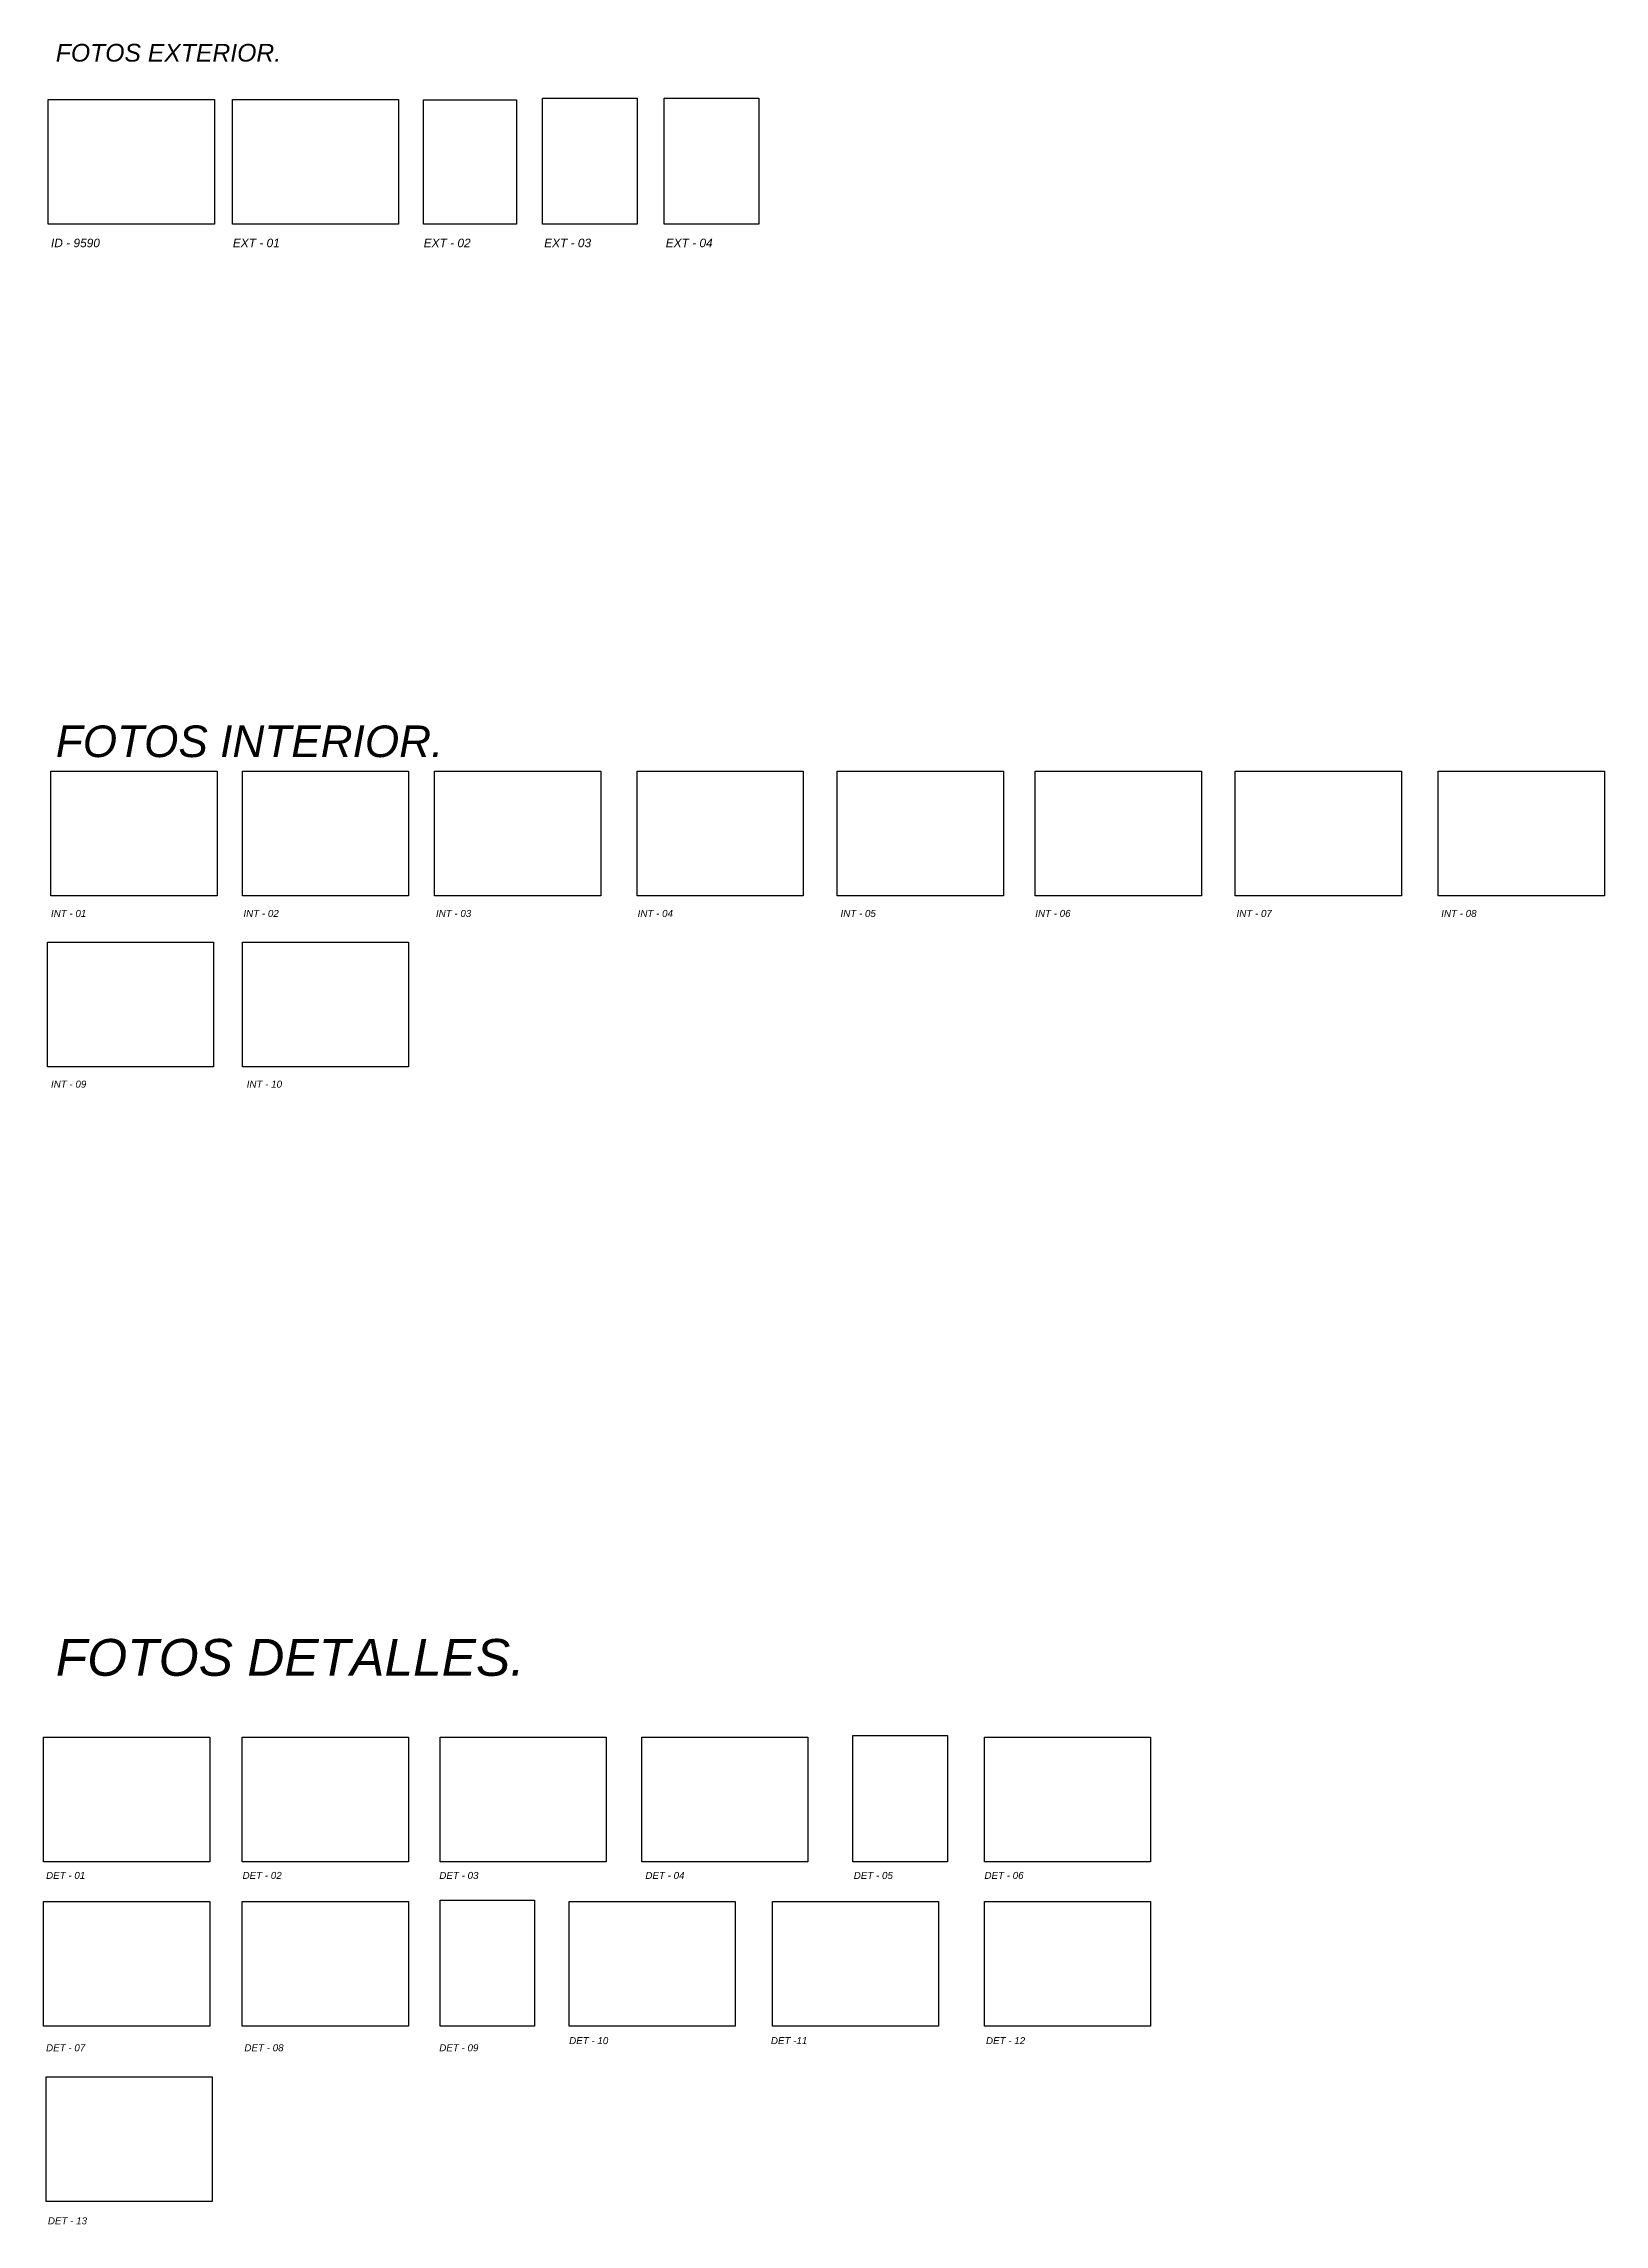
# Model space of a CAD drawing. Header units: millimetres. Extents: x 10930 to 21977, y 3784 to 7635.
# Drawn here: x 10929.71 to 10957.89, y 3793.49 to 3832.86 of the extents above; entities that cross this region are included whole.
import ezdxf

# ---------------------------------------------------------------- set-up
doc = ezdxf.new("R2010")
doc.units = ezdxf.units.MM
doc.layers.add('IMAGENES', color=191, linetype='Continuous')
doc.styles.get("Standard").update_dxf_attribs({"font": 'arial.ttf'})
picture_1 = doc.add_image_def('image1.jpg', size_in_pixel=(4032, 3024))
picture_2 = doc.add_image_def('image2.jpg', size_in_pixel=(4032, 3024))
picture_3 = doc.add_image_def('image3.jpg', size_in_pixel=(3024, 4032))
picture_4 = doc.add_image_def('image4.jpg', size_in_pixel=(3024, 4032))
picture_5 = doc.add_image_def('image5.jpg', size_in_pixel=(3024, 4032))
picture_6 = doc.add_image_def('image6.jpg', size_in_pixel=(4032, 3024))
picture_7 = doc.add_image_def('image7.jpg', size_in_pixel=(4032, 3024))
picture_8 = doc.add_image_def('image8.jpg', size_in_pixel=(4032, 3024))
picture_9 = doc.add_image_def('image9.jpg', size_in_pixel=(4032, 3024))
picture_10 = doc.add_image_def('image10.jpg', size_in_pixel=(4032, 3024))
picture_11 = doc.add_image_def('image11.jpg', size_in_pixel=(4032, 3024))
picture_12 = doc.add_image_def('image12.jpg', size_in_pixel=(4032, 3024))
picture_13 = doc.add_image_def('image13.jpg', size_in_pixel=(4032, 3024))
picture_14 = doc.add_image_def('image14.jpg', size_in_pixel=(4032, 3024))
picture_15 = doc.add_image_def('image15.jpg', size_in_pixel=(4032, 3024))
picture_16 = doc.add_image_def('image16.jpg', size_in_pixel=(4032, 3024))
picture_17 = doc.add_image_def('image17.jpg', size_in_pixel=(4032, 3024))
picture_18 = doc.add_image_def('image18.jpg', size_in_pixel=(4032, 3024))
picture_19 = doc.add_image_def('image19.jpg', size_in_pixel=(3024, 4032))
picture_20 = doc.add_image_def('image20.jpg', size_in_pixel=(4032, 3024))
picture_21 = doc.add_image_def('image21.jpg', size_in_pixel=(4032, 3024))
picture_22 = doc.add_image_def('image22.jpg', size_in_pixel=(4032, 3024))
picture_23 = doc.add_image_def('image23.jpg', size_in_pixel=(3024, 4032))
picture_24 = doc.add_image_def('image24.jpg', size_in_pixel=(4032, 3024))
picture_25 = doc.add_image_def('image25.jpg', size_in_pixel=(4032, 3024))
picture_26 = doc.add_image_def('image26.jpg', size_in_pixel=(4032, 3024))
picture_27 = doc.add_image_def('image27.jpg', size_in_pixel=(4032, 3024))

msp = doc.modelspace()

# ---------------------------------------------------------------- texts
at = {"layer": 'IMAGENES', "color": 7, "attachment_point": 1}
for s, width, insert, char_height in [('{\\fArial|b0|i1|c0|p34;\\C230;FOTOS EXTERIOR.}', 4.80782, (10929.931, 3832.851), 0.31966), ('{\\fArial|b0|i1|c0|p34;\\C230;ID - 9590}', 1.88202, (10929.844, 3829.335), 0.15383), ('{\\fArial|b0|i1|c0|p34;\\C230;EXT - 01}', 1.88202, (10933.128, 3829.335), 0.15383), ('{\\fArial|b0|i1|c0|p34;\\C230;EXT - 02}', 1.88202, (10936.574, 3829.335), 0.15383), ('{\\fArial|b0|i1|c0|p34;\\C230;EXT - 03}', 1.88202, (10938.749, 3829.335), 0.15383), ('{\\fArial|b0|i1|c0|p34;\\C230;EXT - 04}', 1.88202, (10940.944, 3829.335), 0.15383), ('{\\fArial|b0|i1|c0|p34;\\C230;FOTOS INTERIOR.}', 7.49328, (10929.931, 3820.548), 0.57071), ('{\\fArial|b0|i1|c0|p34;\\C230;INT - 01}', 1.88202, (10929.844, 3817.219), 0.12648), ('{\\fArial|b0|i1|c0|p34;\\C230;INT - 02}', 1.88202, (10933.319, 3817.219), 0.12648), ('{\\fArial|b0|i1|c0|p34;\\C230;INT - 03}', 1.88202, (10936.795, 3817.219), 0.12648), ('{\\fArial|b0|i1|c0|p34;\\C230;INT - 04}', 1.88202, (10940.437, 3817.219), 0.12648), ('{\\fArial|b0|i1|c0|p34;\\C230;INT - 05}', 1.88202, (10944.1, 3817.219), 0.12648), ('{\\fArial|b0|i1|c0|p34;\\C230;INT - 06}', 1.88202, (10947.616, 3817.219), 0.12648), ('{\\fArial|b0|i1|c0|p34;\\C230;INT - 07}', 1.88202, (10951.251, 3817.219), 0.12648), ('{\\fArial|b0|i1|c0|p34;\\C230;INT - 08}', 1.88202, (10954.947, 3817.219), 0.12648), ('{\\fArial|b0|i1|c0|p34;\\C230;INT - 09}', 1.88202, (10929.844, 3814.138), 0.12648), ('{\\fArial|b0|i1|c0|p34;\\C230;INT - 10}', 1.88202, (10933.378, 3814.138), 0.12648), ('{\\fArial|b0|i1|c0|p34;\\C230;FOTOS DETALLES.}', 10.33999, (10929.931, 3804.06), 0.66491), ('{\\fArial|b0|i1|c0|p34;\\C230;DET - 01}', 1.88202, (10929.756, 3799.855), 0.12648), ('{\\fArial|b0|i1|c0|p34;\\C230;DET - 02}', 1.88202, (10933.303, 3799.855), 0.12648), ('{\\fArial|b0|i1|c0|p34;\\C230;DET - 03}', 1.88202, (10936.856, 3799.855), 0.12648), ('{\\fArial|b0|i1|c0|p34;\\C230;DET - 04}', 1.88202, (10940.576, 3799.855), 0.12648), ('{\\fArial|b0|i1|c0|p34;\\C230;DET - 05}', 1.88202, (10944.339, 3799.855), 0.12648), ('{\\fArial|b0|i1|c0|p34;\\C230;DET - 06}', 1.88202, (10946.699, 3799.855), 0.12648), ('{\\fArial|b0|i1|c0|p34;\\C230;DET - 07}', 1.88202, (10929.756, 3796.744), 0.12648), ('{\\fArial|b0|i1|c0|p34;\\C230;DET - 08}', 1.88202, (10933.337, 3796.744), 0.12648), ('{\\fArial|b0|i1|c0|p34;\\C230;DET - 09}', 1.88202, (10936.855, 3796.744), 0.12648), ('{\\fArial|b0|i1|c0|p34;\\C230;DET - 10}', 1.88202, (10939.2, 3796.873), 0.12648), ('{\\fArial|b0|i1|c0|p34;\\C230;DET -11}', 1.88202, (10942.843, 3796.873), 0.12648), ('{\\fArial|b0|i1|c0|p34;\\C230;DET - 12}', 1.88202, (10946.727, 3796.873), 0.12648), ('{\\fArial|b0|i1|c0|p34;\\C230;DET - 13}', 1.88202, (10929.788, 3793.621), 0.12648)]:
    msp.add_mtext_dynamic_manual_height_columns(s, width=width, gutter_width=12.5, heights=[0], dxfattribs=dict(at, insert=insert, char_height=char_height))

# ---------------------------------------------------------------- pictures from other files: only their frames are drawn
at = {"layer": 'IMAGENES', "color": 255}
image = msp.add_image(picture_1, insert=(10929.795, 3829.595), size_in_units=(3, 2.25), dxfattribs=at)
image.dxf.flags = 7
image = msp.add_image(picture_2, insert=(10933.121, 3829.595), size_in_units=(3, 2.25), dxfattribs=at)
image.dxf.flags = 7
image = msp.add_image(picture_3, insert=(10936.568, 3829.595), size_in_units=(1.683, 2.244), dxfattribs=at)
image.dxf.flags = 7
image = msp.add_image(picture_4, insert=(10938.72, 3829.595), size_in_units=(1.707, 2.276), dxfattribs=at)
image.dxf.flags = 7
image = msp.add_image(picture_5, insert=(10940.916, 3829.595), size_in_units=(1.707, 2.276), dxfattribs=at)
image.dxf.flags = 7
image = msp.add_image(picture_6, insert=(10929.844, 3817.472), size_in_units=(3, 2.25), dxfattribs=at)
image.dxf.flags = 7
image = msp.add_image(picture_7, insert=(10933.3, 3817.472), size_in_units=(3, 2.25), dxfattribs=at)
image.dxf.flags = 7
image = msp.add_image(picture_8, insert=(10936.772, 3817.472), size_in_units=(3, 2.25), dxfattribs=at)
image.dxf.flags = 7
image = msp.add_image(picture_9, insert=(10940.426, 3817.472), size_in_units=(3, 2.25), dxfattribs=at)
image.dxf.flags = 7
image = msp.add_image(picture_10, insert=(10944.041, 3817.472), size_in_units=(3, 2.25), dxfattribs=at)
image.dxf.flags = 7
image = msp.add_image(picture_11, insert=(10947.617, 3817.472), size_in_units=(3, 2.25), dxfattribs=at)
image.dxf.flags = 7
image = msp.add_image(picture_12, insert=(10951.228, 3817.472), size_in_units=(3, 2.25), dxfattribs=at)
image.dxf.flags = 7
image = msp.add_image(picture_13, insert=(10954.893, 3817.472), size_in_units=(3, 2.25), dxfattribs=at)
image.dxf.flags = 7
image = msp.add_image(picture_14, insert=(10929.779, 3814.386), size_in_units=(3, 2.25), dxfattribs=at)
image.dxf.flags = 7
image = msp.add_image(picture_15, insert=(10933.3, 3814.386), size_in_units=(3, 2.25), dxfattribs=at)
image.dxf.flags = 7
image = msp.add_image(picture_2, insert=(10929.711, 3800.04), size_in_units=(3, 2.25), dxfattribs=at)
image.dxf.flags = 7
image = msp.add_image(picture_16, insert=(10933.298, 3800.04), size_in_units=(3, 2.25), dxfattribs=at)
image.dxf.flags = 7
image = msp.add_image(picture_17, insert=(10936.869, 3800.04), size_in_units=(3, 2.25), dxfattribs=at)
image.dxf.flags = 7
image = msp.add_image(picture_18, insert=(10940.51, 3800.04), size_in_units=(3, 2.25), dxfattribs=at)
image.dxf.flags = 7
image = msp.add_image(picture_19, insert=(10944.324, 3800.04), size_in_units=(1.707, 2.276), dxfattribs=at)
image.dxf.flags = 7
image = msp.add_image(picture_20, insert=(10946.699, 3800.04), size_in_units=(3, 2.25), dxfattribs=at)
image.dxf.flags = 7
image = msp.add_image(picture_21, insert=(10929.711, 3797.07), size_in_units=(3, 2.25), dxfattribs=at)
image.dxf.flags = 7
image = msp.add_image(picture_22, insert=(10933.298, 3797.07), size_in_units=(3, 2.25), dxfattribs=at)
image.dxf.flags = 7
image = msp.add_image(picture_23, insert=(10936.869, 3797.07), size_in_units=(1.707, 2.276), dxfattribs=at)
image.dxf.flags = 7
image = msp.add_image(picture_24, insert=(10939.198, 3797.069), size_in_units=(3, 2.25), dxfattribs=at)
image.dxf.flags = 7
image = msp.add_image(picture_25, insert=(10942.872, 3797.069), size_in_units=(3, 2.25), dxfattribs=at)
image.dxf.flags = 7
image = msp.add_image(picture_26, insert=(10946.699, 3797.069), size_in_units=(3, 2.25), dxfattribs=at)
image.dxf.flags = 7
image = msp.add_image(picture_27, insert=(10929.756, 3793.907), size_in_units=(3, 2.25), dxfattribs=at)
image.dxf.flags = 7

doc.saveas('drawing.dxf')
